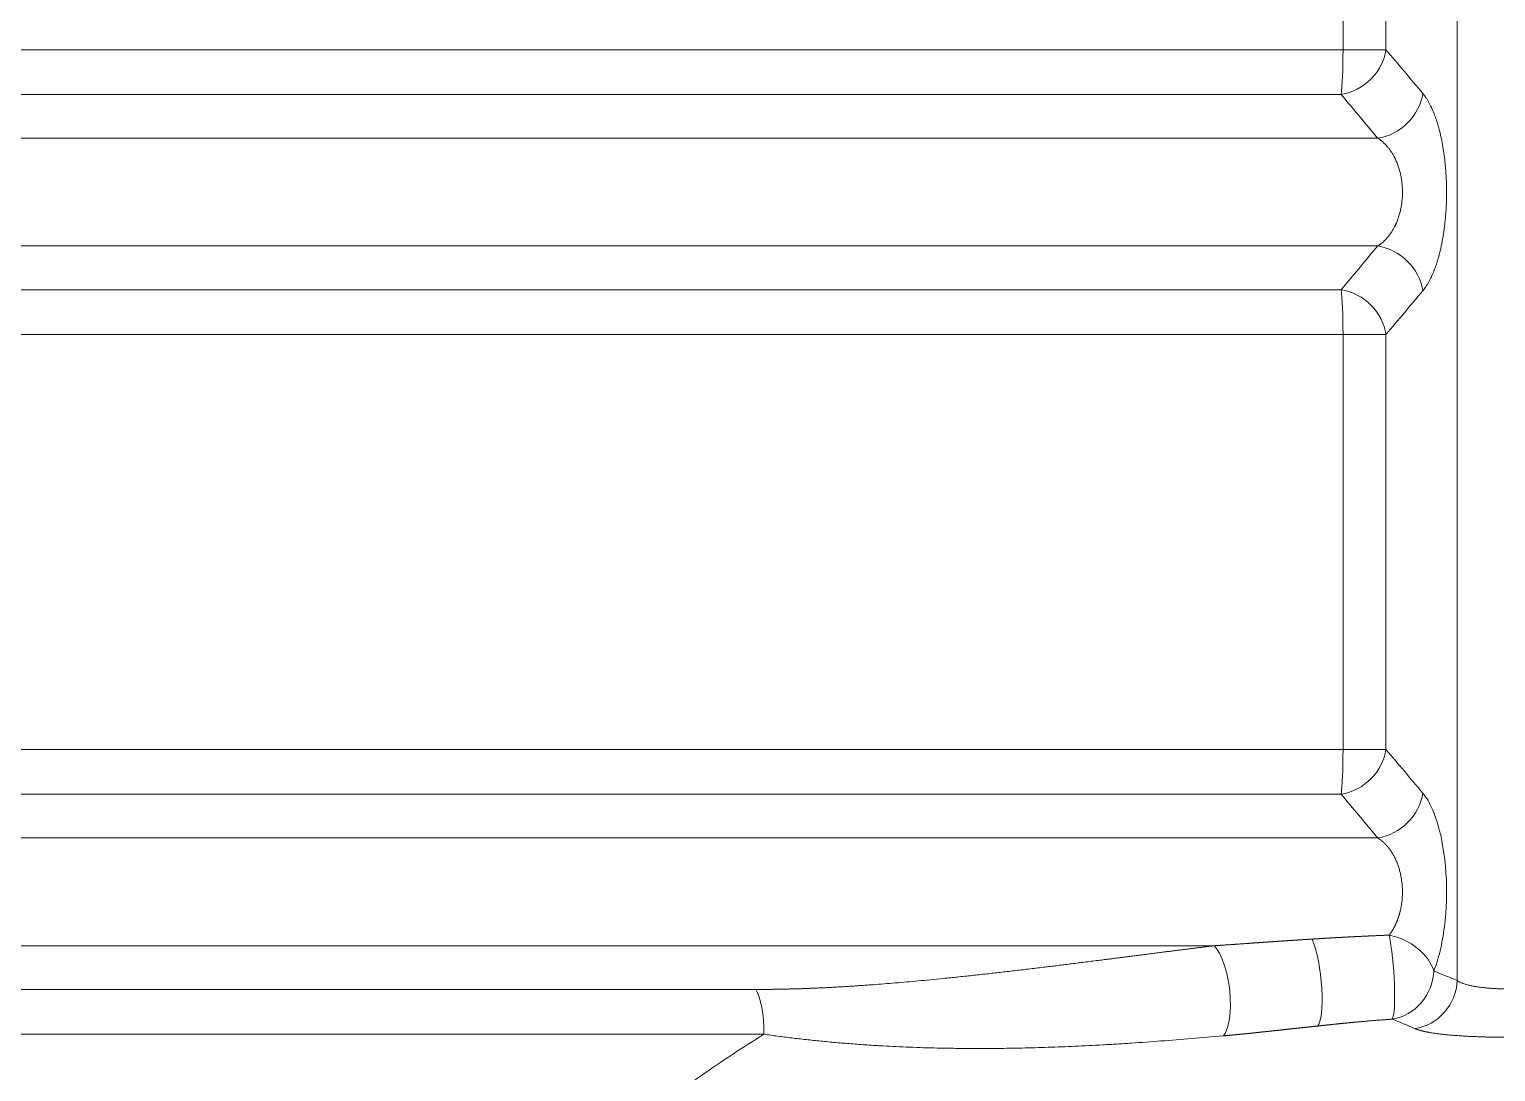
# Model space of a CAD drawing. Header units: millimetres. Extents: x 4664 to 8864, y -38 to 2932.
# Drawn here: x 8020.27 to 8059.36, y 1821.28 to 1849.06 of the extents above; entities that cross this region are included whole.
import ezdxf

# ---------------------------------------------------------------- set-up
doc = ezdxf.new("R2010")
doc.units = ezdxf.units.MM

msp = doc.modelspace()

# ---------------------------------------------------------------- linework, layer by layer
at = {"lineweight": 5}
for p, q in [((8058.337, 1823.71), (8058.337, 1853.103)), ((8055.293, 1850.215), (8055.293, 1848.517)), ((8056.437, 1848.517), (8056.437, 1850.215)), ((8002.857, 1848.517), (8056.437, 1848.517)), ((8003.268, 1847.323), (8055.244, 1847.323)), ((8056.217, 1846.158), (7999.933, 1846.158)), ((8056.217, 1843.285), (7999.933, 1843.285)), ((8055.244, 1842.119), (8003.268, 1842.119)), ((8002.857, 1840.925), (8056.437, 1840.925)), ((8055.293, 1840.925), (8055.293, 1829.869)), ((8056.437, 1829.869), (8056.437, 1840.925)), ((8002.857, 1829.869), (8056.437, 1829.869)), ((8003.268, 1828.674), (8055.244, 1828.674)), ((8056.217, 1827.509), (7999.933, 1827.509)), ((8051.856, 1824.636), (7999.933, 1824.636)), ((8039.638, 1823.471), (8003.268, 1823.471)), ((8002.857, 1822.276), (8039.855, 1822.276))]:
    msp.add_line(p, q, dxfattribs=at)
at = {"lineweight": 5, "extrusion": (0, 0, -1)}
for centre, major_axis, ratio, start_param, end_param in [((8055.21, 1848.517), (0, -1.306), 0.063029, 4.712389, 5.867354), ((8055.21, 1848.517), (0.997, 0.843), 0.871092, 0.770381, 2.178653), ((8056.192, 1847.352), (1, 0.84), 0.87029, 0.767588, 2.18158), ((8056.192, 1842.09), (1, -0.84), 0.87029, 4.101606, 5.515597), ((8055.21, 1840.925), (0, -1.306), 0.063029, 3.557424, 4.712389), ((8055.21, 1840.925), (0.997, -0.843), 0.871092, 4.104532, 5.512804), ((8055.21, 1829.869), (0, -1.306), 0.063029, 4.712389, 5.867354), ((8055.21, 1829.869), (0.997, 0.843), 0.871092, 0.770381, 2.178653), ((8056.192, 1828.704), (1, 0.84), 0.87029, 0.767588, 2.18158), ((8056.485, 1823.96), (0.095, -1.302), 0.121176, 3.893779, 6.107343), ((8056.485, 1823.96), (1.212, -0.485), 0.714518, 4.464329, 5.772394), ((8051.8, 1823.441), (-0.16, 1.296), 0.35862, 0.444825, 2.811339), ((8054.417, 1823.766), (-0.148, 1.298), 0.217615, 0.656995, 2.962729), ((8056.485, 1823.96), (0.477, 1.216), 0.931354, 1.220646, 2.644461), ((8057.11, 1823.71), (0.494, 1.209), 0.930648, 1.207404, 2.647131), ((8039.684, 1788.775), (44.076, 0), 0.874817, 5.133766, 5.149365), ((8039.492, 1822.276), (0, -1.306), 0.278426, 3.557424, 4.712389)]:
    msp.add_ellipse(centre, major_axis=major_axis, ratio=ratio, start_param=start_param, end_param=end_param, dxfattribs=at)
at = {"lineweight": 5}
for points in [[(8057.419, 1847.352), (8057.092, 1847.742), (8056.765, 1848.13), (8056.437, 1848.517)], [(8056.437, 1840.925), (8056.765, 1841.312), (8057.092, 1841.7), (8057.419, 1842.09)], [(8057.419, 1828.704), (8057.092, 1829.093), (8056.765, 1829.481), (8056.437, 1829.869)], [(8056.606, 1822.68), (8056.807, 1822.598), (8057.008, 1822.514), (8057.209, 1822.428)]]:
    msp.add_open_spline(points, degree=3, dxfattribs=at)
for points, degree, knots in [([(8055.244, 1847.323), (8055.517, 1846.996), (8055.791, 1846.668), (8056.116, 1846.279), (8056.167, 1846.218), (8056.217, 1846.158)], 3, [0, 0, 0, 0, 0.843933, 0.843933, 1, 1, 1, 1]), ([(8057.419, 1842.09), (8057.556, 1842.253), (8057.73, 1842.644), (8057.832, 1842.952), (8057.917, 1843.297), (8057.984, 1843.68), (8058.03, 1844.089), (8058.054, 1844.512), (8058.054, 1844.935), (8058.03, 1845.361), (8057.984, 1845.764), (8057.917, 1846.147), (8057.832, 1846.491), (8057.73, 1846.798), (8057.556, 1847.189), (8057.419, 1847.352)], 2, [0, 0, 0, 0.125, 0.1875, 0.25, 0.3125, 0.375, 0.4375, 0.5, 0.5625, 0.625, 0.6875, 0.75, 0.8125, 0.875, 1, 1, 1]), ([(8056.217, 1846.158), (8056.242, 1846.142), (8056.267, 1846.125), (8056.314, 1846.09), (8056.337, 1846.071), (8056.382, 1846.031), (8056.425, 1845.99), (8056.485, 1845.923), (8056.54, 1845.853), (8056.591, 1845.778), (8056.622, 1845.727), (8056.644, 1845.688), (8056.655, 1845.669), (8056.667, 1845.645), (8056.672, 1845.634), (8056.675, 1845.628), (8056.677, 1845.625), (8056.678, 1845.624), (8056.678, 1845.623), (8056.678, 1845.623), (8056.678, 1845.622), (8056.678, 1845.622), (8056.678, 1845.622), (8056.678, 1845.622), (8056.678, 1845.622), (8056.695, 1845.589), (8056.726, 1845.52), (8056.766, 1845.412), (8056.8, 1845.302), (8056.828, 1845.188), (8056.85, 1845.072), (8056.866, 1844.955), (8056.872, 1844.877), (8056.875, 1844.818), (8056.876, 1844.789), (8056.877, 1844.755), (8056.877, 1844.737), (8056.877, 1844.729), (8056.877, 1844.725), (8056.877, 1844.723), (8056.877, 1844.722), (8056.877, 1844.643), (8056.873, 1844.564), (8056.86, 1844.447), (8056.85, 1844.369), (8056.828, 1844.254), (8056.8, 1844.141), (8056.766, 1844.03), (8056.739, 1843.959), (8056.718, 1843.906), (8056.707, 1843.88), (8056.693, 1843.85), (8056.686, 1843.835), (8056.682, 1843.828), (8056.68, 1843.824), (8056.68, 1843.822), (8056.679, 1843.822), (8056.679, 1843.821), (8056.679, 1843.821), (8056.679, 1843.821), (8056.679, 1843.821), (8056.679, 1843.821), (8056.679, 1843.821), (8056.666, 1843.794), (8056.638, 1843.741), (8056.592, 1843.664), (8056.541, 1843.59), (8056.485, 1843.519), (8056.425, 1843.452), (8056.382, 1843.411), (8056.338, 1843.371), (8056.315, 1843.353), (8056.267, 1843.317), (8056.242, 1843.3), (8056.217, 1843.285)], 3, [0, 0, 0, 0, 0.03125, 0.03125, 0.0625, 0.0625, 0.09375, 0.125, 0.15625, 0.1875, 0.21875, 0.21875, 0.234375, 0.242188, 0.246094, 0.248047, 0.249023, 0.249512, 0.249756, 0.249878, 0.249939, 0.249969, 0.249985, 0.249985, 0.25, 0.25, 0.28125, 0.3125, 0.34375, 0.375, 0.40625, 0.4375, 0.46875, 0.46875, 0.484375, 0.492188, 0.496094, 0.498047, 0.499023, 0.499023, 0.5, 0.5, 0.5625, 0.5625, 0.59375, 0.625, 0.65625, 0.6875, 0.71875, 0.71875, 0.734375, 0.742188, 0.746094, 0.748047, 0.749023, 0.749512, 0.749756, 0.749878, 0.749939, 0.749969, 0.749985, 0.749985, 0.75, 0.75, 0.78125, 0.8125, 0.84375, 0.875, 0.90625, 0.9375, 0.9375, 0.96875, 0.96875, 1, 1, 1, 1]), ([(8056.217, 1843.285), (8055.943, 1842.956), (8055.669, 1842.628), (8055.345, 1842.24), (8055.294, 1842.18), (8055.244, 1842.119)], 3, [0, 0, 0, 0, 0.843933, 0.843933, 1, 1, 1, 1]), ([(8055.244, 1828.674), (8055.517, 1828.347), (8055.791, 1828.02), (8056.116, 1827.63), (8056.167, 1827.57), (8056.217, 1827.509)], 3, [0, 0, 0, 0, 0.843933, 0.843933, 1, 1, 1, 1]), ([(8057.712, 1823.96), (8057.776, 1824.12), (8057.832, 1824.298), (8057.928, 1824.695), (8057.967, 1824.913), (8058.054, 1825.594), (8058.069, 1826.098), (8058.006, 1827.053), (8057.929, 1827.502), (8057.767, 1828.05), (8057.705, 1828.216), (8057.569, 1828.495), (8057.497, 1828.611), (8057.419, 1828.704)], 3, [0, 0, 0, 0, 0.125, 0.125, 0.25, 0.25, 0.5, 0.5, 0.75, 0.75, 0.875, 0.875, 1, 1, 1, 1]), ([(8056.217, 1827.509), (8056.218, 1827.508), (8056.221, 1827.507), (8056.225, 1827.504), (8056.229, 1827.502), (8056.232, 1827.499), (8056.236, 1827.497), (8056.24, 1827.494), (8056.244, 1827.492), (8056.247, 1827.489), (8056.251, 1827.487), (8056.255, 1827.484), (8056.258, 1827.482), (8056.262, 1827.479), (8056.266, 1827.477), (8056.269, 1827.474), (8056.273, 1827.472), (8056.277, 1827.469), (8056.28, 1827.466), (8056.284, 1827.464), (8056.288, 1827.461), (8056.291, 1827.458), (8056.295, 1827.456), (8056.298, 1827.453), (8056.302, 1827.45), (8056.305, 1827.447), (8056.309, 1827.445), (8056.313, 1827.442), (8056.316, 1827.439), (8056.32, 1827.436), (8056.323, 1827.434), (8056.326, 1827.431), (8056.33, 1827.428), (8056.333, 1827.425), (8056.337, 1827.422), (8056.34, 1827.419), (8056.344, 1827.416), (8056.347, 1827.413), (8056.35, 1827.411), (8056.354, 1827.408), (8056.357, 1827.405), (8056.361, 1827.402), (8056.364, 1827.399), (8056.367, 1827.396), (8056.371, 1827.393), (8056.374, 1827.39), (8056.377, 1827.387), (8056.381, 1827.384), (8056.384, 1827.381), (8056.387, 1827.377), (8056.39, 1827.374), (8056.394, 1827.371), (8056.397, 1827.368), (8056.4, 1827.365), (8056.403, 1827.362), (8056.406, 1827.359), (8056.41, 1827.356), (8056.413, 1827.352), (8056.416, 1827.349), (8056.419, 1827.346), (8056.422, 1827.343), (8056.425, 1827.34), (8056.428, 1827.336), (8056.432, 1827.333), (8056.435, 1827.33), (8056.438, 1827.327), (8056.441, 1827.323), (8056.444, 1827.32), (8056.447, 1827.317), (8056.45, 1827.313), (8056.453, 1827.31), (8056.456, 1827.307), (8056.459, 1827.303), (8056.462, 1827.3), (8056.465, 1827.297), (8056.468, 1827.293), (8056.471, 1827.29), (8056.474, 1827.287), (8056.477, 1827.283), (8056.479, 1827.28), (8056.482, 1827.276), (8056.485, 1827.273), (8056.488, 1827.27), (8056.491, 1827.266), (8056.494, 1827.263), (8056.497, 1827.259), (8056.5, 1827.256), (8056.502, 1827.252), (8056.505, 1827.249), (8056.508, 1827.245), (8056.511, 1827.242), (8056.513, 1827.238), (8056.516, 1827.235), (8056.519, 1827.231), (8056.522, 1827.228), (8056.524, 1827.224), (8056.527, 1827.22), (8056.53, 1827.217), (8056.533, 1827.213), (8056.535, 1827.21), (8056.538, 1827.206), (8056.541, 1827.202), (8056.543, 1827.199), (8056.546, 1827.195), (8056.548, 1827.192), (8056.551, 1827.188), (8056.554, 1827.184), (8056.556, 1827.181), (8056.559, 1827.177), (8056.561, 1827.173), (8056.564, 1827.17), (8056.566, 1827.166), (8056.569, 1827.162), (8056.571, 1827.159), (8056.574, 1827.155), (8056.576, 1827.151), (8056.579, 1827.148), (8056.581, 1827.144), (8056.584, 1827.14), (8056.586, 1827.136), (8056.589, 1827.133), (8056.591, 1827.129), (8056.593, 1827.125), (8056.596, 1827.121), (8056.598, 1827.118), (8056.6, 1827.114), (8056.603, 1827.11), (8056.605, 1827.106), (8056.608, 1827.102), (8056.61, 1827.099), (8056.612, 1827.095), (8056.614, 1827.091), (8056.617, 1827.087), (8056.636, 1827.055), (8056.669, 1826.994), (8056.714, 1826.898), (8056.754, 1826.799), (8056.788, 1826.696), (8056.816, 1826.592), (8056.839, 1826.485), (8056.857, 1826.375), (8056.87, 1826.261), (8056.877, 1826.143), (8056.877, 1826.024), (8056.872, 1825.906), (8056.86, 1825.788), (8056.842, 1825.672), (8056.825, 1825.593), (8056.814, 1825.55), (8056.812, 1825.54), (8056.81, 1825.531), (8056.807, 1825.522), (8056.805, 1825.512), (8056.802, 1825.503), (8056.8, 1825.494), (8056.797, 1825.485), (8056.795, 1825.475), (8056.792, 1825.466), (8056.789, 1825.457), (8056.787, 1825.448), (8056.784, 1825.439), (8056.781, 1825.43), (8056.778, 1825.42), (8056.775, 1825.411), (8056.772, 1825.402), (8056.769, 1825.393), (8056.766, 1825.384), (8056.763, 1825.375), (8056.76, 1825.366), (8056.756, 1825.357), (8056.753, 1825.348), (8056.75, 1825.339), (8056.747, 1825.33), (8056.743, 1825.321), (8056.74, 1825.312), (8056.736, 1825.303), (8056.733, 1825.294), (8056.729, 1825.286), (8056.726, 1825.277), (8056.722, 1825.268), (8056.718, 1825.259), (8056.715, 1825.25), (8056.711, 1825.242), (8056.707, 1825.233), (8056.703, 1825.224), (8056.699, 1825.216), (8056.695, 1825.207), (8056.691, 1825.199), (8056.687, 1825.19), (8056.683, 1825.181), (8056.679, 1825.173), (8056.675, 1825.164), (8056.67, 1825.156), (8056.666, 1825.148), (8056.662, 1825.139), (8056.658, 1825.131), (8056.653, 1825.123), (8056.649, 1825.114), (8056.644, 1825.106), (8056.64, 1825.098), (8056.635, 1825.09), (8056.631, 1825.082), (8056.626, 1825.073), (8056.621, 1825.065), (8056.616, 1825.057), (8056.612, 1825.049), (8056.607, 1825.041), (8056.602, 1825.033), (8056.597, 1825.025), (8056.592, 1825.018), (8056.587, 1825.01), (8056.582, 1825.002), (8056.577, 1824.994), (8056.572, 1824.987), (8056.567, 1824.979), (8056.561, 1824.971), (8056.556, 1824.964), (8056.551, 1824.956), (8056.545, 1824.949), (8056.54, 1824.941), (8056.535, 1824.934), (8056.529, 1824.927), (8056.525, 1824.922), (8056.523, 1824.919)], 3, [0, 0, 0, 0, 0.002134, 0.004264, 0.00639, 0.008513, 0.010632, 0.012747, 0.014858, 0.016966, 0.01907, 0.02117, 0.023266, 0.025359, 0.027448, 0.029533, 0.031614, 0.033692, 0.035766, 0.037836, 0.039903, 0.041965, 0.044025, 0.04608, 0.048132, 0.050179, 0.052224, 0.054264, 0.056301, 0.058334, 0.060363, 0.062389, 0.064411, 0.066429, 0.068444, 0.070455, 0.072462, 0.074465, 0.076465, 0.078461, 0.080453, 0.082442, 0.084427, 0.086408, 0.088386, 0.09036, 0.09233, 0.094297, 0.09626, 0.098219, 0.100175, 0.102126, 0.104075, 0.106019, 0.10796, 0.109897, 0.111831, 0.113761, 0.115687, 0.11761, 0.119529, 0.121444, 0.123356, 0.125264, 0.127168, 0.129069, 0.130966, 0.13286, 0.13475, 0.136636, 0.138519, 0.140398, 0.142273, 0.144145, 0.146013, 0.147877, 0.149738, 0.151596, 0.153449, 0.155299, 0.157146, 0.158989, 0.160828, 0.162664, 0.164496, 0.166325, 0.16815, 0.169971, 0.171789, 0.173603, 0.175414, 0.177221, 0.179024, 0.180824, 0.182621, 0.184414, 0.186203, 0.187989, 0.189771, 0.191549, 0.193325, 0.195096, 0.196864, 0.198629, 0.20039, 0.202147, 0.203901, 0.205651, 0.207398, 0.209142, 0.210881, 0.212618, 0.214351, 0.21608, 0.217806, 0.219528, 0.221247, 0.222962, 0.224674, 0.226383, 0.228088, 0.229789, 0.231487, 0.233182, 0.234873, 0.23656, 0.238244, 0.239925, 0.241602, 0.243276, 0.244947, 0.246614, 0.248277, 0.249937, 0.288194, 0.325493, 0.36189, 0.397448, 0.432233, 0.466318, 0.499781, 0.535351, 0.570803, 0.606242, 0.641777, 0.677514, 0.713558, 0.750009, 0.753051, 0.756099, 0.759155, 0.762217, 0.765286, 0.768362, 0.771445, 0.774535, 0.777632, 0.780736, 0.783848, 0.786967, 0.790093, 0.793226, 0.796367, 0.799515, 0.802671, 0.805834, 0.809005, 0.812183, 0.815369, 0.818563, 0.821765, 0.824974, 0.828192, 0.831417, 0.83465, 0.837891, 0.841141, 0.844398, 0.847664, 0.850937, 0.854219, 0.857509, 0.860808, 0.864115, 0.86743, 0.870754, 0.874086, 0.877427, 0.880776, 0.884134, 0.8875, 0.890875, 0.894259, 0.897652, 0.901053, 0.904463, 0.907882, 0.91131, 0.914747, 0.918193, 0.921648, 0.925112, 0.928584, 0.932067, 0.935558, 0.939058, 0.942568, 0.946087, 0.949615, 0.953152, 0.956699, 0.960255, 0.96382, 0.967395, 0.97098, 0.974574, 0.978177, 0.98179, 0.985413, 0.989045, 0.992687, 0.996339, 1, 1, 1, 1]), ([(8056.523, 1824.919), (8056.515, 1824.919), (8056.498, 1824.918), (8056.473, 1824.917), (8056.448, 1824.916), (8056.423, 1824.915), (8056.398, 1824.914), (8056.373, 1824.913), (8056.348, 1824.912), (8056.323, 1824.911), (8056.298, 1824.91), (8056.273, 1824.909), (8056.248, 1824.908), (8056.223, 1824.907), (8056.198, 1824.906), (8056.173, 1824.905), (8056.148, 1824.903), (8056.123, 1824.902), (8056.099, 1824.901), (8056.074, 1824.9), (8056.049, 1824.899), (8056.024, 1824.898), (8056, 1824.897), (8055.975, 1824.896), (8055.95, 1824.894), (8055.926, 1824.893), (8055.901, 1824.892), (8055.877, 1824.891), (8055.852, 1824.89), (8055.828, 1824.889), (8055.803, 1824.887), (8055.779, 1824.886), (8055.754, 1824.885), (8055.73, 1824.884), (8055.705, 1824.883), (8055.681, 1824.881), (8055.657, 1824.88), (8055.632, 1824.879), (8055.608, 1824.878), (8055.584, 1824.877), (8055.56, 1824.875), (8055.535, 1824.874), (8055.511, 1824.873), (8055.487, 1824.872), (8055.463, 1824.87), (8055.439, 1824.869), (8055.415, 1824.868), (8055.391, 1824.867), (8055.367, 1824.865), (8055.343, 1824.864), (8055.319, 1824.863), (8055.295, 1824.861), (8055.271, 1824.86), (8055.247, 1824.859), (8055.223, 1824.857), (8055.199, 1824.856), (8055.175, 1824.855), (8055.152, 1824.854), (8055.128, 1824.852), (8055.104, 1824.851), (8055.08, 1824.85), (8055.057, 1824.848), (8055.033, 1824.847), (8055.009, 1824.845), (8054.986, 1824.844), (8054.962, 1824.843), (8054.939, 1824.841), (8054.915, 1824.84), (8054.891, 1824.839), (8054.868, 1824.837), (8054.845, 1824.836), (8054.821, 1824.835), (8054.798, 1824.833), (8054.774, 1824.832), (8054.751, 1824.83), (8054.728, 1824.829), (8054.704, 1824.828), (8054.681, 1824.826), (8054.658, 1824.825), (8054.635, 1824.823), (8054.611, 1824.822), (8054.588, 1824.82), (8054.565, 1824.819), (8054.542, 1824.818), (8054.519, 1824.816), (8054.496, 1824.815), (8054.48, 1824.814), (8054.473, 1824.813)], 3, [0, 0, 0, 0, 0.012238, 0.024464, 0.036679, 0.048883, 0.061075, 0.073256, 0.085426, 0.097584, 0.109731, 0.121867, 0.133992, 0.146105, 0.158207, 0.170297, 0.182377, 0.194445, 0.206502, 0.218547, 0.230581, 0.242604, 0.254616, 0.266616, 0.278606, 0.290583, 0.30255, 0.314505, 0.326449, 0.338382, 0.350304, 0.362214, 0.374113, 0.386001, 0.397877, 0.409742, 0.421596, 0.433439, 0.445271, 0.457091, 0.4689, 0.480698, 0.492484, 0.504259, 0.516023, 0.527776, 0.539518, 0.551248, 0.562967, 0.574675, 0.586372, 0.598058, 0.609732, 0.621395, 0.633047, 0.644687, 0.656317, 0.667935, 0.679542, 0.691138, 0.702722, 0.714296, 0.725858, 0.737409, 0.748949, 0.760478, 0.771995, 0.783501, 0.794997, 0.80648, 0.817953, 0.829415, 0.840865, 0.852305, 0.863733, 0.87515, 0.886555, 0.89795, 0.909333, 0.920706, 0.932067, 0.943417, 0.954756, 0.966084, 0.9774, 0.988706, 1, 1, 1, 1]), ([(8051.856, 1824.636), (8051.847, 1824.635), (8051.828, 1824.632), (8051.799, 1824.629), (8051.768, 1824.625), (8051.736, 1824.621), (8051.702, 1824.617), (8051.667, 1824.612), (8051.631, 1824.608), (8051.593, 1824.603), (8051.553, 1824.598), (8051.512, 1824.593), (8051.47, 1824.588), (8051.426, 1824.582), (8051.381, 1824.577), (8051.335, 1824.571), (8051.287, 1824.565), (8051.237, 1824.558), (8051.186, 1824.552), (8051.134, 1824.545), (8051.08, 1824.539), (8051.025, 1824.532), (8050.969, 1824.524), (8050.911, 1824.517), (8050.851, 1824.51), (8050.79, 1824.502), (8050.728, 1824.494), (8050.664, 1824.486), (8050.599, 1824.478), (8050.533, 1824.469), (8050.465, 1824.461), (8050.396, 1824.452), (8050.304, 1824.44), (8050.192, 1824.426), (8050.06, 1824.409), (8049.933, 1824.393), (8049.811, 1824.377), (8049.692, 1824.362), (8049.578, 1824.347), (8049.467, 1824.333), (8049.361, 1824.32), (8049.259, 1824.307), (8049.161, 1824.294), (8049.067, 1824.282), (8048.978, 1824.271), (8048.892, 1824.26), (8048.775, 1824.245), (8048.627, 1824.227), (8048.448, 1824.204), (8048.272, 1824.182), (8048.101, 1824.16), (8047.934, 1824.14), (8047.77, 1824.119), (8047.61, 1824.1), (8047.454, 1824.081), (8047.22, 1824.052), (8046.91, 1824.015), (8046.528, 1823.97), (8046.157, 1823.927), (8045.782, 1823.884), (8045.403, 1823.843), (8045.019, 1823.802), (8044.648, 1823.764), (8044.3, 1823.73), (8043.972, 1823.699), (8043.662, 1823.671), (8043.358, 1823.645), (8043.059, 1823.621), (8042.812, 1823.602), (8042.615, 1823.587), (8042.467, 1823.577), (8042.322, 1823.567), (8042.178, 1823.558), (8042.036, 1823.549), (8041.896, 1823.541), (8041.758, 1823.533), (8041.621, 1823.525), (8041.486, 1823.518), (8041.352, 1823.512), (8041.252, 1823.508), (8041.184, 1823.505), (8041.149, 1823.503), (8041.113, 1823.502), (8041.078, 1823.5), (8041.042, 1823.499), (8041.007, 1823.498), (8040.971, 1823.496), (8040.936, 1823.495), (8040.901, 1823.494), (8040.866, 1823.492), (8040.831, 1823.491), (8040.796, 1823.49), (8040.761, 1823.489), (8040.726, 1823.488), (8040.691, 1823.487), (8040.656, 1823.486), (8040.621, 1823.485), (8040.587, 1823.484), (8040.552, 1823.483), (8040.518, 1823.482), (8040.483, 1823.481), (8040.449, 1823.48), (8040.414, 1823.48), (8040.38, 1823.479), (8040.346, 1823.478), (8040.311, 1823.477), (8040.277, 1823.477), (8040.243, 1823.476), (8040.209, 1823.476), (8040.175, 1823.475), (8040.141, 1823.474), (8040.107, 1823.474), (8040.073, 1823.474), (8040.04, 1823.473), (8040.006, 1823.473), (8039.972, 1823.472), (8039.939, 1823.472), (8039.905, 1823.472), (8039.872, 1823.472), (8039.838, 1823.471), (8039.805, 1823.471), (8039.771, 1823.471), (8039.738, 1823.471), (8039.705, 1823.471), (8039.672, 1823.471), (8039.65, 1823.471), (8039.638, 1823.471)], 3, [0, 0, 0, 0, 0.002258, 0.004635, 0.007131, 0.009745, 0.012478, 0.01533, 0.0183, 0.021389, 0.024597, 0.027923, 0.031367, 0.03493, 0.038611, 0.04241, 0.046328, 0.050363, 0.054517, 0.058789, 0.063178, 0.067686, 0.072311, 0.077054, 0.081915, 0.086893, 0.091989, 0.097203, 0.102533, 0.107981, 0.113546, 0.119229, 0.125028, 0.136149, 0.146931, 0.157375, 0.167481, 0.177248, 0.186679, 0.195773, 0.20453, 0.212952, 0.221038, 0.228788, 0.236204, 0.243284, 0.250031, 0.265189, 0.280029, 0.294551, 0.308755, 0.322642, 0.336213, 0.349469, 0.362409, 0.375035, 0.407781, 0.439525, 0.470274, 0.500032, 0.53287, 0.564637, 0.595338, 0.62498, 0.650928, 0.676384, 0.701352, 0.725837, 0.749842, 0.761985, 0.773967, 0.78579, 0.797454, 0.808959, 0.820307, 0.831498, 0.842533, 0.853413, 0.864137, 0.874708, 0.877567, 0.880419, 0.883266, 0.886106, 0.88894, 0.891767, 0.894589, 0.897405, 0.900214, 0.903017, 0.905814, 0.908606, 0.911391, 0.91417, 0.916942, 0.919709, 0.92247, 0.925225, 0.927974, 0.930717, 0.933454, 0.936186, 0.938911, 0.94163, 0.944344, 0.947051, 0.949753, 0.952449, 0.955139, 0.957824, 0.960502, 0.963175, 0.965842, 0.968504, 0.971159, 0.973809, 0.976454, 0.979092, 0.981725, 0.984353, 0.986975, 0.989591, 0.992201, 0.994806, 0.997406, 1, 1, 1, 1]), ([(8054.473, 1824.813), (8054.464, 1824.813), (8054.448, 1824.812), (8054.424, 1824.81), (8054.399, 1824.809), (8054.374, 1824.807), (8054.35, 1824.806), (8054.325, 1824.804), (8054.301, 1824.802), (8054.276, 1824.801), (8054.252, 1824.799), (8054.227, 1824.798), (8054.202, 1824.796), (8054.178, 1824.795), (8054.153, 1824.793), (8054.129, 1824.791), (8054.104, 1824.79), (8054.08, 1824.788), (8054.055, 1824.787), (8054.031, 1824.785), (8054.006, 1824.783), (8053.982, 1824.782), (8053.957, 1824.78), (8053.932, 1824.778), (8053.908, 1824.777), (8053.883, 1824.775), (8053.859, 1824.774), (8053.834, 1824.772), (8053.81, 1824.77), (8053.785, 1824.769), (8053.761, 1824.767), (8053.736, 1824.765), (8053.712, 1824.764), (8053.687, 1824.762), (8053.663, 1824.76), (8053.638, 1824.759), (8053.614, 1824.757), (8053.589, 1824.755), (8053.565, 1824.754), (8053.54, 1824.752), (8053.516, 1824.75), (8053.491, 1824.749), (8053.467, 1824.747), (8053.442, 1824.745), (8053.418, 1824.744), (8053.393, 1824.742), (8053.369, 1824.74), (8053.344, 1824.739), (8053.32, 1824.737), (8053.295, 1824.735), (8053.271, 1824.734), (8053.246, 1824.732), (8053.222, 1824.73), (8053.197, 1824.728), (8053.173, 1824.727), (8053.149, 1824.725), (8053.124, 1824.723), (8053.1, 1824.722), (8053.075, 1824.72), (8053.051, 1824.718), (8053.026, 1824.717), (8053.002, 1824.715), (8052.977, 1824.713), (8052.953, 1824.711), (8052.928, 1824.71), (8052.904, 1824.708), (8052.88, 1824.706), (8052.855, 1824.705), (8052.831, 1824.703), (8052.806, 1824.701), (8052.782, 1824.7), (8052.757, 1824.698), (8052.733, 1824.696), (8052.709, 1824.694), (8052.684, 1824.693), (8052.66, 1824.691), (8052.635, 1824.689), (8052.611, 1824.688), (8052.587, 1824.686), (8052.562, 1824.684), (8052.538, 1824.683), (8052.513, 1824.681), (8052.489, 1824.679), (8052.465, 1824.677), (8052.44, 1824.676), (8052.416, 1824.674), (8052.392, 1824.672), (8052.367, 1824.671), (8052.343, 1824.669), (8052.318, 1824.667), (8052.294, 1824.666), (8052.27, 1824.664), (8052.245, 1824.662), (8052.221, 1824.661), (8052.197, 1824.659), (8052.172, 1824.657), (8052.148, 1824.656), (8052.124, 1824.654), (8052.099, 1824.652), (8052.075, 1824.651), (8052.051, 1824.649), (8052.026, 1824.647), (8052.002, 1824.646), (8051.978, 1824.644), (8051.953, 1824.642), (8051.929, 1824.641), (8051.905, 1824.639), (8051.881, 1824.638), (8051.864, 1824.636), (8051.856, 1824.636)], 3, [0, 0, 0, 0, 0.009303, 0.018608, 0.027912, 0.037218, 0.046525, 0.055832, 0.06514, 0.074449, 0.083758, 0.093068, 0.10238, 0.111692, 0.121004, 0.130318, 0.139632, 0.148947, 0.158263, 0.167579, 0.176897, 0.186215, 0.195534, 0.204853, 0.214174, 0.223495, 0.232817, 0.24214, 0.251464, 0.260789, 0.270114, 0.27944, 0.288767, 0.298094, 0.307423, 0.316752, 0.326082, 0.335413, 0.344745, 0.354077, 0.363411, 0.372745, 0.382079, 0.391415, 0.400752, 0.410089, 0.419427, 0.428766, 0.438106, 0.447446, 0.456788, 0.46613, 0.475473, 0.484817, 0.494161, 0.503507, 0.512853, 0.5222, 0.531548, 0.540897, 0.550246, 0.559596, 0.568948, 0.578299, 0.587652, 0.597006, 0.60636, 0.615716, 0.625072, 0.634429, 0.643786, 0.653145, 0.662504, 0.671865, 0.681226, 0.690588, 0.69995, 0.709314, 0.718678, 0.728043, 0.73741, 0.746776, 0.756144, 0.765513, 0.774882, 0.784252, 0.793623, 0.802995, 0.812368, 0.821742, 0.831116, 0.840491, 0.849867, 0.859244, 0.868622, 0.878001, 0.88738, 0.896761, 0.906142, 0.915524, 0.924907, 0.93429, 0.943675, 0.95306, 0.962447, 0.971834, 0.981222, 0.99061, 1, 1, 1, 1]), ([(8061.282, 1823.71), (8061.257, 1823.691), (8061.226, 1823.673), (8061.172, 1823.648), (8061.134, 1823.632), (8061.069, 1823.61), (8060.996, 1823.589), (8060.916, 1823.57), (8060.829, 1823.553), (8060.736, 1823.538), (8060.636, 1823.525), (8060.531, 1823.513), (8060.42, 1823.503), (8060.305, 1823.495), (8060.186, 1823.489), (8060.063, 1823.484), (8059.98, 1823.483), (8059.917, 1823.482), (8059.885, 1823.481), (8059.848, 1823.481), (8059.829, 1823.481), (8059.82, 1823.481), (8059.815, 1823.481), (8059.813, 1823.481), (8059.812, 1823.481), (8059.811, 1823.481), (8059.811, 1823.481), (8059.811, 1823.481), (8059.811, 1823.481), (8059.811, 1823.481), (8059.811, 1823.481), (8059.811, 1823.481), (8059.811, 1823.481), (8059.81, 1823.481), (8059.81, 1823.481), (8059.81, 1823.481), (8059.81, 1823.481), (8059.81, 1823.481), (8059.809, 1823.481), (8059.809, 1823.481), (8059.806, 1823.481), (8059.802, 1823.481), (8059.792, 1823.481), (8059.774, 1823.481), (8059.737, 1823.481), (8059.705, 1823.482), (8059.642, 1823.482), (8059.558, 1823.484), (8059.436, 1823.489), (8059.316, 1823.495), (8059.201, 1823.503), (8059.09, 1823.513), (8058.985, 1823.524), (8058.885, 1823.538), (8058.791, 1823.553), (8058.704, 1823.57), (8058.624, 1823.589), (8058.551, 1823.61), (8058.486, 1823.632), (8058.447, 1823.648), (8058.393, 1823.673), (8058.363, 1823.691), (8058.337, 1823.71)], 3, [0, 0, 0, 0, 0.0625, 0.0625, 0.09375, 0.125, 0.15625, 0.1875, 0.21875, 0.25, 0.28125, 0.3125, 0.34375, 0.375, 0.40625, 0.4375, 0.46875, 0.46875, 0.484375, 0.492188, 0.496094, 0.498047, 0.499023, 0.499512, 0.499756, 0.499878, 0.499939, 0.499969, 0.499985, 0.499992, 0.499992, 0.5, 0.5, 0.500244, 0.500275, 0.500275, 0.500305, 0.500305, 0.500366, 0.500488, 0.500977, 0.501953, 0.503906, 0.507813, 0.515625, 0.53125, 0.53125, 0.5625, 0.59375, 0.625, 0.65625, 0.6875, 0.71875, 0.75, 0.78125, 0.8125, 0.84375, 0.875, 0.90625, 0.9375, 0.9375, 1, 1, 1, 1]), ([(8054.613, 1822.495), (8054.62, 1822.496), (8054.632, 1822.497), (8054.651, 1822.499), (8054.67, 1822.502), (8054.689, 1822.504), (8054.708, 1822.506), (8054.727, 1822.508), (8054.746, 1822.51), (8054.765, 1822.512), (8054.784, 1822.514), (8054.803, 1822.516), (8054.823, 1822.518), (8054.842, 1822.52), (8054.861, 1822.522), (8054.88, 1822.525), (8054.899, 1822.527), (8054.919, 1822.529), (8054.938, 1822.531), (8054.957, 1822.533), (8054.976, 1822.535), (8054.996, 1822.537), (8055.015, 1822.539), (8055.034, 1822.541), (8055.054, 1822.543), (8055.073, 1822.545), (8055.093, 1822.547), (8055.112, 1822.549), (8055.132, 1822.551), (8055.151, 1822.553), (8055.171, 1822.555), (8055.19, 1822.557), (8055.21, 1822.559), (8055.229, 1822.561), (8055.249, 1822.563), (8055.268, 1822.565), (8055.288, 1822.567), (8055.308, 1822.569), (8055.327, 1822.571), (8055.347, 1822.573), (8055.367, 1822.575), (8055.387, 1822.576), (8055.406, 1822.578), (8055.426, 1822.58), (8055.446, 1822.582), (8055.466, 1822.584), (8055.486, 1822.586), (8055.505, 1822.588), (8055.525, 1822.59), (8055.545, 1822.592), (8055.565, 1822.594), (8055.585, 1822.595), (8055.612, 1822.598), (8055.646, 1822.601), (8055.686, 1822.605), (8055.727, 1822.608), (8055.768, 1822.612), (8055.809, 1822.616), (8055.85, 1822.619), (8055.891, 1822.623), (8055.932, 1822.627), (8055.973, 1822.63), (8056.015, 1822.634), (8056.056, 1822.637), (8056.098, 1822.641), (8056.14, 1822.644), (8056.181, 1822.648), (8056.223, 1822.651), (8056.265, 1822.654), (8056.308, 1822.658), (8056.35, 1822.661), (8056.392, 1822.664), (8056.435, 1822.667), (8056.477, 1822.671), (8056.52, 1822.674), (8056.563, 1822.677), (8056.592, 1822.679), (8056.606, 1822.68)], 3, [0, 0, 0, 0, 0.009611, 0.019231, 0.028858, 0.038493, 0.048136, 0.057787, 0.067445, 0.077112, 0.086786, 0.096469, 0.106159, 0.115857, 0.125564, 0.135278, 0.145, 0.15473, 0.164469, 0.174215, 0.183969, 0.193732, 0.203502, 0.213281, 0.223068, 0.232862, 0.242665, 0.252476, 0.262295, 0.272123, 0.281958, 0.291802, 0.301654, 0.311514, 0.321382, 0.331258, 0.341143, 0.351036, 0.360937, 0.370847, 0.380764, 0.39069, 0.400625, 0.410567, 0.420518, 0.430478, 0.440445, 0.450421, 0.460406, 0.470399, 0.4804, 0.490409, 0.500427, 0.520722, 0.541061, 0.561446, 0.581874, 0.602348, 0.622867, 0.643431, 0.66404, 0.684694, 0.705394, 0.726139, 0.74693, 0.767766, 0.788648, 0.809576, 0.83055, 0.851569, 0.872635, 0.893747, 0.914905, 0.936109, 0.957359, 0.978656, 1, 1, 1, 1]), ([(8039.855, 1822.276), (8039.289, 1821.925), (8038.733, 1821.559), (8037.641, 1820.802), (8037.106, 1820.409), (8036.056, 1819.597), (8035.541, 1819.177), (8034.784, 1818.527), (8034.534, 1818.307), (8034.163, 1817.972), (8033.979, 1817.803), (8033.765, 1817.604), (8033.659, 1817.503), (8033.606, 1817.453), (8033.579, 1817.428), (8033.566, 1817.415), (8033.559, 1817.409), (8033.556, 1817.406), (8033.554, 1817.404), (8033.553, 1817.404), (8033.553, 1817.403), (8033.553, 1817.403), (8033.072, 1816.946), (8032.605, 1816.478), (8031.922, 1815.759), (8031.697, 1815.517), (8031.365, 1815.149), (8031.2, 1814.965), (8031.01, 1814.747), (8030.915, 1814.638), (8030.868, 1814.583), (8030.845, 1814.556), (8030.833, 1814.542), (8030.827, 1814.535), (8030.824, 1814.532), (8030.822, 1814.53), (8030.822, 1814.529), (8030.821, 1814.529), (8030.821, 1814.529), (8030.821, 1814.528), (8030.384, 1814.02), (8029.962, 1813.501), (8029.144, 1812.446), (8028.75, 1811.908), (8028.369, 1811.362)], 3, [0, 0, 0, 0, 0.125, 0.125, 0.25, 0.25, 0.375, 0.375, 0.4375, 0.4375, 0.46875, 0.484375, 0.492187, 0.496094, 0.498047, 0.499023, 0.499512, 0.499756, 0.499878, 0.499939, 0.499939, 0.5, 0.5, 0.625, 0.625, 0.6875, 0.6875, 0.71875, 0.734375, 0.742187, 0.746094, 0.748047, 0.749023, 0.749512, 0.749756, 0.749878, 0.749939, 0.749969, 0.749969, 0.75, 0.75, 0.875, 0.875, 1, 1, 1, 1]), ([(8039.855, 1822.276), (8039.975, 1822.259), (8040.218, 1822.225), (8040.592, 1822.178), (8040.976, 1822.134), (8041.369, 1822.093), (8041.771, 1822.056), (8042.182, 1822.022), (8042.462, 1822.001), (8042.674, 1821.987), (8042.78, 1821.98), (8042.906, 1821.973), (8042.968, 1821.969), (8043, 1821.967), (8043.016, 1821.967), (8043.024, 1821.966), (8043.027, 1821.966), (8043.029, 1821.966), (8043.03, 1821.966), (8043.031, 1821.966), (8043.031, 1821.966), (8043.031, 1821.966), (8043.031, 1821.966), (8043.031, 1821.966), (8043.031, 1821.966), (8043.262, 1821.953), (8043.498, 1821.942), (8043.862, 1821.927), (8043.984, 1821.923), (8044.232, 1821.915), (8044.483, 1821.909), (8044.868, 1821.902), (8045.261, 1821.897), (8045.529, 1821.897), (8045.733, 1821.897), (8045.835, 1821.897), (8045.955, 1821.898), (8046.016, 1821.899), (8046.046, 1821.899), (8046.061, 1821.899), (8046.069, 1821.899), (8046.073, 1821.899), (8046.074, 1821.899), (8046.075, 1821.899), (8046.076, 1821.899), (8046.076, 1821.899), (8046.076, 1821.899), (8046.076, 1821.899), (8046.076, 1821.899), (8046.076, 1821.899), (8046.294, 1821.901), (8046.516, 1821.905), (8046.968, 1821.914), (8047.197, 1821.921), (8047.548, 1821.932), (8047.666, 1821.936), (8047.904, 1821.946), (8048.024, 1821.951), (8048.387, 1821.967), (8048.634, 1821.98), (8049.01, 1822.001), (8049.136, 1822.008), (8049.327, 1822.02), (8049.392, 1822.024), (8049.52, 1822.032), (8049.585, 1822.037), (8049.909, 1822.058), (8050.172, 1822.077), (8050.707, 1822.117), (8050.979, 1822.138), (8051.533, 1822.184), (8051.815, 1822.208), (8052.102, 1822.234)], 3, [0, 0, 0, 0, 0.03125, 0.0625, 0.09375, 0.125, 0.15625, 0.1875, 0.21875, 0.21875, 0.234375, 0.242187, 0.246094, 0.248047, 0.249023, 0.249512, 0.249756, 0.249878, 0.249939, 0.249969, 0.249985, 0.249992, 0.249996, 0.249996, 0.25, 0.25, 0.3125, 0.3125, 0.34375, 0.34375, 0.375, 0.40625, 0.4375, 0.46875, 0.46875, 0.484375, 0.492188, 0.496094, 0.498047, 0.499023, 0.499512, 0.499756, 0.499878, 0.499939, 0.499969, 0.499985, 0.499992, 0.499996, 0.499996, 0.5, 0.5, 0.5625, 0.5625, 0.625, 0.625, 0.65625, 0.65625, 0.6875, 0.6875, 0.75, 0.75, 0.78125, 0.78125, 0.796875, 0.796875, 0.8125, 0.8125, 0.875, 0.875, 0.9375, 0.9375, 1, 1, 1, 1]), ([(8052.102, 1822.234), (8052.107, 1822.234), (8052.118, 1822.235), (8052.134, 1822.237), (8052.15, 1822.238), (8052.166, 1822.239), (8052.182, 1822.241), (8052.198, 1822.242), (8052.214, 1822.244), (8052.23, 1822.245), (8052.246, 1822.247), (8052.262, 1822.248), (8052.279, 1822.25), (8052.295, 1822.251), (8052.311, 1822.253), (8052.327, 1822.254), (8052.343, 1822.256), (8052.359, 1822.257), (8052.376, 1822.259), (8052.392, 1822.261), (8052.408, 1822.262), (8052.424, 1822.264), (8052.441, 1822.265), (8052.457, 1822.267), (8052.473, 1822.268), (8052.49, 1822.27), (8052.506, 1822.272), (8052.522, 1822.273), (8052.539, 1822.275), (8052.555, 1822.276), (8052.572, 1822.278), (8052.588, 1822.28), (8052.605, 1822.281), (8052.621, 1822.283), (8052.638, 1822.285), (8052.654, 1822.286), (8052.671, 1822.288), (8052.687, 1822.29), (8052.704, 1822.291), (8052.72, 1822.293), (8052.737, 1822.295), (8052.753, 1822.296), (8052.77, 1822.298), (8052.787, 1822.3), (8052.803, 1822.302), (8052.82, 1822.303), (8052.837, 1822.305), (8052.853, 1822.307), (8052.87, 1822.309), (8052.887, 1822.31), (8052.904, 1822.312), (8052.92, 1822.314), (8052.937, 1822.316), (8052.954, 1822.317), (8052.971, 1822.319), (8052.988, 1822.321), (8053.005, 1822.323), (8053.021, 1822.324), (8053.038, 1822.326), (8053.055, 1822.328), (8053.072, 1822.33), (8053.089, 1822.332), (8053.106, 1822.333), (8053.123, 1822.335), (8053.14, 1822.337), (8053.157, 1822.339), (8053.174, 1822.341), (8053.191, 1822.342), (8053.208, 1822.344), (8053.225, 1822.346), (8053.243, 1822.348), (8053.26, 1822.35), (8053.277, 1822.352), (8053.294, 1822.353), (8053.311, 1822.355), (8053.328, 1822.357), (8053.346, 1822.359), (8053.363, 1822.361), (8053.38, 1822.363), (8053.397, 1822.365), (8053.415, 1822.366), (8053.432, 1822.368), (8053.449, 1822.37), (8053.466, 1822.372), (8053.484, 1822.374), (8053.501, 1822.376), (8053.519, 1822.378), (8053.536, 1822.38), (8053.553, 1822.382), (8053.571, 1822.383), (8053.588, 1822.385), (8053.606, 1822.387), (8053.623, 1822.389), (8053.641, 1822.391), (8053.658, 1822.393), (8053.676, 1822.395), (8053.693, 1822.397), (8053.711, 1822.399), (8053.729, 1822.401), (8053.746, 1822.402), (8053.764, 1822.404), (8053.782, 1822.406), (8053.799, 1822.408), (8053.817, 1822.41), (8053.835, 1822.412), (8053.852, 1822.414), (8053.87, 1822.416), (8053.888, 1822.418), (8053.906, 1822.42), (8053.923, 1822.422), (8053.941, 1822.424), (8053.959, 1822.426), (8053.977, 1822.427), (8053.995, 1822.429), (8054.013, 1822.431), (8054.031, 1822.433), (8054.049, 1822.435), (8054.067, 1822.437), (8054.084, 1822.439), (8054.102, 1822.441), (8054.12, 1822.443), (8054.138, 1822.445), (8054.156, 1822.447), (8054.175, 1822.449), (8054.193, 1822.451), (8054.211, 1822.453), (8054.229, 1822.455), (8054.247, 1822.457), (8054.265, 1822.458), (8054.283, 1822.46), (8054.301, 1822.462), (8054.32, 1822.464), (8054.338, 1822.466), (8054.356, 1822.468), (8054.374, 1822.47), (8054.393, 1822.472), (8054.411, 1822.474), (8054.429, 1822.476), (8054.448, 1822.478), (8054.466, 1822.48), (8054.484, 1822.482), (8054.503, 1822.484), (8054.521, 1822.486), (8054.539, 1822.487), (8054.558, 1822.489), (8054.576, 1822.491), (8054.595, 1822.493), (8054.607, 1822.495), (8054.613, 1822.495)], 3, [0, 0, 0, 0, 0.006599, 0.013201, 0.019807, 0.026414, 0.033025, 0.039639, 0.046256, 0.052876, 0.059498, 0.066124, 0.072752, 0.079384, 0.086019, 0.092656, 0.099297, 0.105941, 0.112588, 0.119238, 0.125891, 0.132547, 0.139206, 0.145868, 0.152534, 0.159202, 0.165874, 0.172549, 0.179227, 0.185909, 0.192593, 0.199281, 0.205972, 0.212666, 0.219364, 0.226064, 0.232768, 0.239476, 0.246186, 0.2529, 0.259618, 0.266338, 0.273062, 0.27979, 0.28652, 0.293255, 0.299992, 0.306733, 0.313477, 0.320225, 0.326976, 0.333731, 0.340489, 0.347251, 0.354016, 0.360785, 0.367557, 0.374333, 0.381112, 0.387895, 0.394681, 0.401471, 0.408264, 0.415062, 0.421862, 0.428667, 0.435475, 0.442286, 0.449102, 0.455921, 0.462743, 0.469569, 0.4764, 0.483233, 0.490071, 0.496912, 0.503757, 0.510605, 0.517458, 0.524314, 0.531174, 0.538038, 0.544906, 0.551777, 0.558652, 0.565532, 0.572415, 0.579302, 0.586192, 0.593087, 0.599985, 0.606888, 0.613794, 0.620705, 0.627619, 0.634537, 0.641459, 0.648385, 0.655316, 0.66225, 0.669188, 0.67613, 0.683076, 0.690027, 0.696981, 0.703939, 0.710902, 0.717868, 0.724839, 0.731814, 0.738792, 0.745775, 0.752763, 0.759754, 0.766749, 0.773749, 0.780753, 0.787761, 0.794773, 0.801789, 0.80881, 0.815835, 0.822864, 0.829897, 0.836935, 0.843976, 0.851023, 0.858073, 0.865128, 0.872187, 0.87925, 0.886318, 0.89339, 0.900467, 0.907547, 0.914633, 0.921722, 0.928816, 0.935915, 0.943017, 0.950125, 0.957236, 0.964352, 0.971473, 0.978598, 0.985727, 0.992861, 1, 1, 1, 1]), ([(8057.209, 1822.428), (8057.21, 1822.428), (8057.212, 1822.427), (8057.215, 1822.426), (8057.217, 1822.424), (8057.22, 1822.423), (8057.223, 1822.422), (8057.226, 1822.421), (8057.228, 1822.42), (8057.231, 1822.419), (8057.234, 1822.418), (8057.237, 1822.417), (8057.24, 1822.416), (8057.243, 1822.414), (8057.246, 1822.413), (8057.249, 1822.412), (8057.251, 1822.411), (8057.254, 1822.41), (8057.257, 1822.409), (8057.26, 1822.408), (8057.264, 1822.407), (8057.267, 1822.406), (8057.27, 1822.405), (8057.273, 1822.404), (8057.276, 1822.402), (8057.279, 1822.401), (8057.282, 1822.4), (8057.285, 1822.399), (8057.288, 1822.398), (8057.292, 1822.397), (8057.295, 1822.396), (8057.298, 1822.395), (8057.301, 1822.394), (8057.305, 1822.393), (8057.308, 1822.392), (8057.311, 1822.391), (8057.315, 1822.39), (8057.318, 1822.389), (8057.321, 1822.388), (8057.325, 1822.387), (8057.328, 1822.386), (8057.332, 1822.385), (8057.335, 1822.384), (8057.339, 1822.383), (8057.342, 1822.382), (8057.346, 1822.381), (8057.349, 1822.38), (8057.353, 1822.379), (8057.356, 1822.378), (8057.36, 1822.377), (8057.363, 1822.376), (8057.367, 1822.375), (8057.371, 1822.374), (8057.374, 1822.373), (8057.378, 1822.372), (8057.382, 1822.371), (8057.386, 1822.37), (8057.389, 1822.369), (8057.393, 1822.368), (8057.397, 1822.367), (8057.401, 1822.366), (8057.404, 1822.365), (8057.408, 1822.364), (8057.412, 1822.363), (8057.416, 1822.362), (8057.42, 1822.361), (8057.424, 1822.36), (8057.428, 1822.359), (8057.432, 1822.358), (8057.436, 1822.357), (8057.44, 1822.356), (8057.444, 1822.355), (8057.448, 1822.355), (8057.452, 1822.354), (8057.456, 1822.353), (8057.46, 1822.352), (8057.464, 1822.351), (8057.468, 1822.35), (8057.472, 1822.349), (8057.476, 1822.348), (8057.481, 1822.347), (8057.485, 1822.346), (8057.489, 1822.345), (8057.493, 1822.345), (8057.498, 1822.344), (8057.502, 1822.343), (8057.506, 1822.342), (8057.51, 1822.341), (8057.515, 1822.34), (8057.519, 1822.339), (8057.523, 1822.338), (8057.528, 1822.337), (8057.532, 1822.337), (8057.537, 1822.336), (8057.541, 1822.335), (8057.546, 1822.334), (8057.55, 1822.333), (8057.555, 1822.332), (8057.559, 1822.331), (8057.564, 1822.331), (8057.568, 1822.33), (8057.573, 1822.329), (8057.577, 1822.328), (8057.582, 1822.327), (8057.587, 1822.326), (8057.591, 1822.325), (8057.596, 1822.325), (8057.601, 1822.324), (8057.638, 1822.317), (8057.71, 1822.305), (8057.823, 1822.29), (8057.944, 1822.275), (8058.072, 1822.262), (8058.207, 1822.25), (8058.348, 1822.239), (8058.496, 1822.23), (8058.648, 1822.221), (8058.805, 1822.214), (8058.946, 1822.209), (8059.07, 1822.205), (8059.174, 1822.202), (8059.278, 1822.2), (8059.384, 1822.198), (8059.49, 1822.197), (8059.596, 1822.196), (8059.704, 1822.195), (8059.792, 1822.195), (8059.862, 1822.195), (8059.912, 1822.195), (8059.962, 1822.195), (8060.012, 1822.196), (8060.062, 1822.196), (8060.112, 1822.197), (8060.162, 1822.197), (8060.211, 1822.198), (8060.261, 1822.199), (8060.31, 1822.2), (8060.36, 1822.201), (8060.409, 1822.202), (8060.458, 1822.203), (8060.508, 1822.204), (8060.557, 1822.206), (8060.606, 1822.207), (8060.678, 1822.209), (8060.772, 1822.213), (8060.886, 1822.218), (8060.998, 1822.223), (8061.106, 1822.229), (8061.212, 1822.235), (8061.315, 1822.242), (8061.396, 1822.249), (8061.455, 1822.254), (8061.495, 1822.257), (8061.534, 1822.261), (8061.572, 1822.265), (8061.61, 1822.268), (8061.647, 1822.272), (8061.684, 1822.276), (8061.72, 1822.28), (8061.755, 1822.285), (8061.79, 1822.289), (8061.824, 1822.294), (8061.858, 1822.298), (8061.89, 1822.303), (8061.923, 1822.308), (8061.954, 1822.313), (8061.985, 1822.318), (8062.008, 1822.322), (8062.024, 1822.325), (8062.033, 1822.326), (8062.041, 1822.328), (8062.05, 1822.329), (8062.058, 1822.331), (8062.067, 1822.333), (8062.075, 1822.334), (8062.083, 1822.336), (8062.091, 1822.337), (8062.099, 1822.339), (8062.107, 1822.341), (8062.115, 1822.342), (8062.123, 1822.344), (8062.131, 1822.345), (8062.139, 1822.347), (8062.146, 1822.349), (8062.154, 1822.35), (8062.161, 1822.352), (8062.169, 1822.354), (8062.176, 1822.356), (8062.184, 1822.357), (8062.191, 1822.359), (8062.198, 1822.361), (8062.205, 1822.362), (8062.212, 1822.364), (8062.22, 1822.366), (8062.226, 1822.368), (8062.233, 1822.37), (8062.24, 1822.371), (8062.247, 1822.373), (8062.254, 1822.375), (8062.26, 1822.377), (8062.267, 1822.379), (8062.273, 1822.38), (8062.28, 1822.382), (8062.286, 1822.384), (8062.293, 1822.386), (8062.299, 1822.388), (8062.305, 1822.39), (8062.311, 1822.392), (8062.317, 1822.394), (8062.323, 1822.396), (8062.329, 1822.398), (8062.335, 1822.4), (8062.341, 1822.401), (8062.347, 1822.403), (8062.352, 1822.405), (8062.358, 1822.407), (8062.363, 1822.409), (8062.369, 1822.411), (8062.374, 1822.413), (8062.38, 1822.415), (8062.385, 1822.418), (8062.39, 1822.42), (8062.395, 1822.422), (8062.401, 1822.424), (8062.406, 1822.426), (8062.409, 1822.427), (8062.41, 1822.428)], 3, [0, 0, 0, 0, 0.001188, 0.002374, 0.003561, 0.004746, 0.005931, 0.007116, 0.0083, 0.009483, 0.010666, 0.011848, 0.01303, 0.014211, 0.015391, 0.016571, 0.017751, 0.01893, 0.020108, 0.021286, 0.022464, 0.023641, 0.024817, 0.025994, 0.027169, 0.028345, 0.029519, 0.030694, 0.031868, 0.033041, 0.034214, 0.035387, 0.03656, 0.037732, 0.038903, 0.040075, 0.041246, 0.042416, 0.043587, 0.044757, 0.045927, 0.047096, 0.048265, 0.049434, 0.050603, 0.051771, 0.052939, 0.054107, 0.055274, 0.056442, 0.057609, 0.058776, 0.059943, 0.061109, 0.062276, 0.063442, 0.064608, 0.065774, 0.06694, 0.068105, 0.069271, 0.070436, 0.071601, 0.072767, 0.073932, 0.075097, 0.076261, 0.077426, 0.078591, 0.079756, 0.080921, 0.082085, 0.08325, 0.084415, 0.085579, 0.086744, 0.087909, 0.089073, 0.090238, 0.091403, 0.092568, 0.093733, 0.094898, 0.096063, 0.097228, 0.098393, 0.099558, 0.100724, 0.101889, 0.103055, 0.104221, 0.105387, 0.106553, 0.107719, 0.108886, 0.110053, 0.111219, 0.112387, 0.113554, 0.114721, 0.115889, 0.117057, 0.118225, 0.119394, 0.120563, 0.121732, 0.122901, 0.124071, 0.125241, 0.150482, 0.175511, 0.20042, 0.225306, 0.250265, 0.275471, 0.300471, 0.32537, 0.35027, 0.375276, 0.391019, 0.406675, 0.422272, 0.437834, 0.45339, 0.468966, 0.484588, 0.500283, 0.507584, 0.514876, 0.522162, 0.529445, 0.536727, 0.544011, 0.5513, 0.558597, 0.565904, 0.573225, 0.580561, 0.587917, 0.595294, 0.602695, 0.610124, 0.617582, 0.625071, 0.643141, 0.661082, 0.678932, 0.696727, 0.714507, 0.732309, 0.750171, 0.757518, 0.764853, 0.772179, 0.779498, 0.786812, 0.794124, 0.801437, 0.808752, 0.816072, 0.8234, 0.830737, 0.838088, 0.845452, 0.852834, 0.860236, 0.867659, 0.875107, 0.877259, 0.87941, 0.88156, 0.883709, 0.885857, 0.888004, 0.890151, 0.892297, 0.894443, 0.896588, 0.898732, 0.900876, 0.90302, 0.905163, 0.907306, 0.909449, 0.911592, 0.913735, 0.915877, 0.91802, 0.920162, 0.922305, 0.924448, 0.926591, 0.928735, 0.930879, 0.933023, 0.935168, 0.937313, 0.939459, 0.941605, 0.943752, 0.9459, 0.948049, 0.950199, 0.952349, 0.9545, 0.956653, 0.958806, 0.960961, 0.963117, 0.965274, 0.967432, 0.969592, 0.971753, 0.973916, 0.97608, 0.978245, 0.980413, 0.982582, 0.984752, 0.986925, 0.989099, 0.991275, 0.993453, 0.995633, 0.997816, 1, 1, 1, 1])]:
    msp.add_open_spline(points, degree=degree, knots=knots, dxfattribs=at)

doc.saveas('drawing.dxf')
